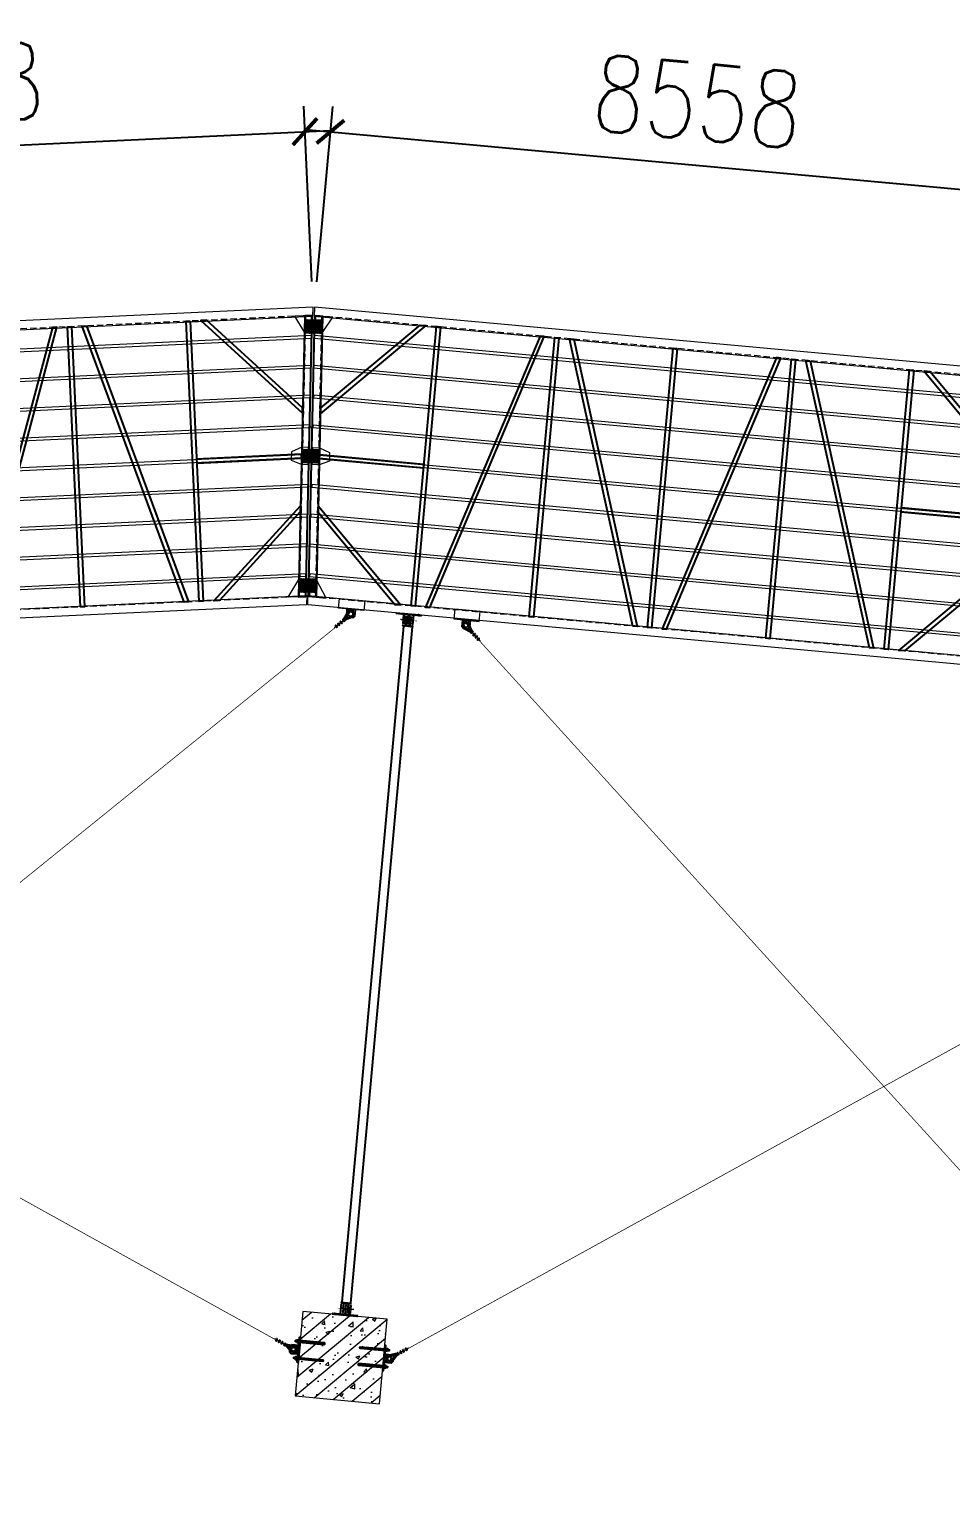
# Model space of a CAD drawing. Header units: millimetres. Extents: x 11827 to 862553, y 15071 to 134256.
# Drawn here: x 428261 to 439118, y 72398 to 89763 of the extents above; entities that cross this region are included whole.
import ezdxf

# ---------------------------------------------------------------- set-up
doc = ezdxf.new("R2010")
doc.units = ezdxf.units.MM
for name, pattern in [('CENTER', [2, 1.25, -0.25, 0.25, -0.25]), ('DASHDOT2', [12.7, 6.35, -3.175, 0, -3.175]), ('DASHED2', [9.525, 6.35, -3.175]), ('HIDDEN', [0.375, 0.25, -0.125])]:
    doc.linetypes.add(name, pattern=pattern)
for name, color, linetype in [('BS-Annectent', 115, 'Continuous'), ('HR-dimension', 9, 'Continuous'), ('STEEL', 34, 'Continuous'), ('连接端梁', 130, 'Continuous'), ('铝横梁', 220, 'Continuous')]:
    doc.layers.add(name, color=color, linetype=linetype)
for name, color, linetype, lineweight in [('加强板', 140, 'Continuous', 18), ('扣板', 7, 'Continuous', 9), ('文字标注', 220, 'Continuous', 18), ('橡胶块', 30, 'Continuous', 9), ('结构', 52, 'Continuous', 18), ('虚线', 8, 'Continuous', 0), ('铝主梁', 3, 'Continuous', 9), ('铝龙骨', 7, 'Continuous', 9)]:
    doc.layers.add(name, color=color, linetype=linetype, lineweight=lineweight)
doc.styles.add('HZTXT', font='txtw.shx', dxfattribs={"width": 0.8, "bigfont": 'hztxtw.shx'})
doc.dimstyles.new('DIM-300', dxfattribs={"dimscale": 300, "dimtxt": 3, "dimasz": 1, "dimexe": 1, "dimexo": 1, "dimgap": 1, "dimtad": 1, "dimdec": 0, "dimdsep": 46, "dimtxsty": 'HZTXT', "dimblk": 'ARCHTICK', "dimcen": 0, "dimdle": 1, "dimclrd": 9, "dimclre": 9, "dimclrt": 2, "dimadec": 1, "dimazin": 0, "dimtfac": 1, "dimtdec": 0, "dimtix": 1, "dimtmove": 2, "dimatfit": 3, "dimldrblk": 'ARCHTICK', "dimfxl": 10, "dimtolj": 1, "dimtzin": 0, "dimarcsym": 1})
pattern_1 = [(322.3042363, (-182477.9547, -50528.7565), (6.337899573, -0.8851938), [7.9375, -1.5875, 0, -1.5875])]
pattern_2 = [(322.3042363, (-55311.4466, 178520.0052), (6.337899573, -0.8851938), [7.9375, -1.5875, 0, -1.5875])]

# ---------------------------------------------------------------- blocks, each defined once
blk = doc.blocks.new('*U178')
at = {"layer": '结构'}
h = blk.add_hatch(dxfattribs=at)
h.set_pattern_fill('ANSI36', color=252, angle=-82.6958)
h.set_pattern_definition(pattern_1)
h.paths.add_polyline_path([(-129, 51), (-150, 49), (-148, 37), (-127, 39)])
h.paths.add_polyline_path([(109, 82), (-111, 54), (-109, 42), (111, 70)])
h.paths.add_polyline_path([(148, 87), (127, 84), (129, 72), (150, 75)])
h.paths.add_polyline_path([(62, 64), (50, 62), (56, 15), (68, 17)])
h.paths.add_polyline_path([(73, -19), (61, -20), (64, -47), (76, -45)])
h.paths.add_polyline_path([(7, 56), (-5, 55), (1, 8), (13, 10)])
h.paths.add_polyline_path([(17, -26), (5, -27), (9, -54), (21, -53)])
h.paths.add_polyline_path([(-49, 49), (-61, 48), (-55, 1), (-43, 3)])
h.paths.add_polyline_path([(-38, -33), (-50, -34), (-47, -61), (-35, -60)])
h = blk.add_hatch(dxfattribs=at)
h.set_pattern_fill('ANSI36', color=252, angle=-82.6958)
h.set_pattern_definition(pattern_2)
h.paths.add_polyline_path([(39, 13), (36, 40), (24, 39), (27, 12)])
h.paths.add_polyline_path([(49, -64), (44, -22), (32, -24), (37, -66)])
h.paths.add_polyline_path([(77, -73), (76, -61), (-43, -76), (-42, -88)])
h.paths.add_polyline_path([(-5, -71), (-10, -29), (-22, -31), (-16, -72)])
h.paths.add_polyline_path([(-14, 6), (-18, 33), (-30, 32), (-26, 5)])
at = {"layer": '文字标注', "color": 1, "linetype": 'CENTER', "ltscale": 2}
for points in [[(-129, 51), (-111, 54), (-109, 42), (-127, 39)], [(-38, -33), (-50, -34), (-55, 1), (-43, 3)], [(-10, -29), (-22, -31), (-26, 5), (-14, 6)], [(17, -26), (5, -27), (1, 8), (13, 10)], [(44, -22), (32, -24), (27, 12), (39, 13)], [(61, -20), (73, -19), (68, 17), (56, 15)], [(127, 84), (109, 82), (111, 70), (129, 72)]]:
    blk.add_lwpolyline(points, close=True, dxfattribs=at)
for points in [[(-118, 36), (-119, 47), (-120, 57)], [(106, 4), (-84, -21)], [(120, 66), (119, 78), (118, 88)], [(74, 0), (-56, -17)]]:
    blk.add_lwpolyline(points, dxfattribs=at)
at = {"layer": '结构'}
for points in [[(-150, 49), (148, 87), (150, 75), (-148, 37), (-150, 49)], [(-49, 49), (-35, -60), (-47, -61), (-61, 48), (-49, 49)], [(-18, 33), (-5, -71), (-16, -72), (-30, 32), (-18, 33)], [(7, 56), (21, -53), (9, -54), (-5, 55), (7, 56)], [(36, 40), (49, -64), (37, -66), (24, 39), (36, 40)], [(50, 62), (64, -47), (76, -45), (62, 64), (50, 62)]]:
    blk.add_lwpolyline(points, dxfattribs=at)
blk.add_lwpolyline([(-43, -76), (76, -61), (77, -73), (-42, -88)], close=True, dxfattribs=at)
blk = doc.blocks.new('*U179')
at = {"color": 0, "linetype": 'ByBlock', "lineweight": -2, "transparency": 16777216}
blk.add_blockref('*U178', (0, 0), dxfattribs=at)
blk = doc.blocks.new('*U180')
at = {"layer": '结构'}
h = blk.add_hatch(dxfattribs=at)
h.set_pattern_fill('ANSI36', color=252, angle=-82.6958)
h.set_pattern_definition(pattern_1)
h.paths.add_polyline_path([(-129, 51), (-150, 49), (-148, 37), (-127, 39)])
h.paths.add_polyline_path([(109, 82), (-111, 54), (-109, 42), (111, 70)])
h.paths.add_polyline_path([(148, 87), (127, 84), (129, 72), (150, 75)])
h.paths.add_polyline_path([(62, 64), (50, 62), (56, 15), (68, 17)])
h.paths.add_polyline_path([(73, -19), (61, -20), (64, -47), (76, -45)])
h.paths.add_polyline_path([(7, 56), (-5, 55), (1, 8), (13, 10)])
h.paths.add_polyline_path([(17, -26), (5, -27), (9, -54), (21, -53)])
h.paths.add_polyline_path([(-49, 49), (-61, 48), (-55, 1), (-43, 3)])
h.paths.add_polyline_path([(-38, -33), (-50, -34), (-47, -61), (-35, -60)])
h = blk.add_hatch(dxfattribs=at)
h.set_pattern_fill('ANSI36', color=252, angle=-82.6958)
h.set_pattern_definition(pattern_2)
h.paths.add_polyline_path([(39, 13), (36, 40), (24, 39), (27, 12)])
h.paths.add_polyline_path([(49, -64), (44, -22), (32, -24), (37, -66)])
h.paths.add_polyline_path([(77, -73), (76, -61), (-43, -76), (-42, -88)])
h.paths.add_polyline_path([(-5, -71), (-10, -29), (-22, -31), (-16, -72)])
h.paths.add_polyline_path([(-14, 6), (-18, 33), (-30, 32), (-26, 5)])
at = {"layer": '文字标注', "color": 1, "linetype": 'CENTER', "ltscale": 2}
for points in [[(-129, 51), (-111, 54), (-109, 42), (-127, 39)], [(-38, -33), (-50, -34), (-55, 1), (-43, 3)], [(-10, -29), (-22, -31), (-26, 5), (-14, 6)], [(17, -26), (5, -27), (1, 8), (13, 10)], [(44, -22), (32, -24), (27, 12), (39, 13)], [(61, -20), (73, -19), (68, 17), (56, 15)], [(127, 84), (109, 82), (111, 70), (129, 72)]]:
    blk.add_lwpolyline(points, close=True, dxfattribs=at)
for points in [[(-118, 36), (-119, 47), (-120, 57)], [(106, 4), (-84, -21)], [(120, 66), (119, 78), (118, 88)], [(74, 0), (-56, -17)]]:
    blk.add_lwpolyline(points, dxfattribs=at)
at = {"layer": '结构'}
for points in [[(-150, 49), (148, 87), (150, 75), (-148, 37), (-150, 49)], [(-49, 49), (-35, -60), (-47, -61), (-61, 48), (-49, 49)], [(-18, 33), (-5, -71), (-16, -72), (-30, 32), (-18, 33)], [(7, 56), (21, -53), (9, -54), (-5, 55), (7, 56)], [(36, 40), (49, -64), (37, -66), (24, 39), (36, 40)], [(50, 62), (64, -47), (76, -45), (62, 64), (50, 62)]]:
    blk.add_lwpolyline(points, dxfattribs=at)
blk.add_lwpolyline([(-43, -76), (76, -61), (77, -73), (-42, -88)], close=True, dxfattribs=at)
blk = doc.blocks.new('*U177')
at = {"color": 0, "linetype": 'ByBlock', "lineweight": -2, "transparency": 16777216}
blk.add_blockref('*U180', (0, 0), dxfattribs=at)
blk = doc.blocks.new('*U157')
for points in [[(-42, 4000), (-42, -4000)], [(58, 4000), (58, -4000)]]:
    blk.add_lwpolyline(points)
at = {"rotation": 352.6957637374326}
blk.add_blockref('*U177', (0, 4082), dxfattribs=at)
at = {"xscale": -1, "rotation": 187.3042362625675}
blk.add_blockref('*U179', (0, -4082), dxfattribs=at)
blk = doc.blocks.new('*U158')
at = {"color": 0, "linetype": 'ByBlock', "lineweight": -2, "transparency": 16777216}
blk.add_blockref('*U157', (0, 0), dxfattribs=at)
blk = doc.blocks.new('*U159')
at = {"layer": '结构'}
h = blk.add_hatch(dxfattribs=at)
h.set_pattern_fill('ANSI31', color=256, scale=50)
h.set_pattern_definition([(45, (-68008.16, -15146.68), (-112.2532, 112.2532), [])])
h.paths.add_polyline_path([(500, 500), (-500, 500), (-500, -500), (500, -500)])
h = blk.add_hatch(dxfattribs=at)
h.set_pattern_fill('AR-CONC', color=256, scale=2.5)
h.set_pattern_definition([(50, (-68008.16, -15146.68), (455.4617, -39.8477), [47.625, -523.875]), (355, (-68008.16, -15146.7), (-88.1086, 477.642), [38.1, -419.1015]), (100.45144, (-67970.2, -15150), (367.353, 437.7944), [40.475, -445.2256]), (46.1842, (-68008.16, -15019.7), (677.6976, -105.106), [71.4375, -785.8125]), (96.6356, (-67951.7, -15028.44), (593.5103, 618.5653), [60.7126, -667.839]), (351.1842, (-68008.16, -15019.7), (593.51, 618.565), [57.15, -628.649]), (21, (-67944.66, -15051.43), (379.036, -255.663), [47.625, -523.875]), (326, (-67944.66, -15051.43), (154.505, 460.47), [38.1, -419.1]), (71.45144, (-67913.07, -15072.74), (533.541, 204.807), [40.475, -445.2248]), (37.5, (-68008.16, -15146.68), (7.7215, 211.3876), [0, -414.02, 0, -425.45, 0, -420.6875]), (7.5, (-68008.16, -15146.68), (167.04916, 250.45144), [0, -242.57, 0, -404.495, 0, -160.3375]), (327.5, (-68149.76, -15146.68), (338.9765, -14.32186), [0, -158.75, 0, -495.3, 0, -657.225]), (317.5, (-68213.26, -15146.68), (370.323, 63.5662), [0, -206.375, 0, -328.93, 0, -466.725])])
h.paths.add_polyline_path([(500, 500), (-500, 500), (-500, -500), (500, -500)])
blk.add_lwpolyline([(-500, 500), (-500, -500), (500, -500), (500, 500), (-500, 500)], dxfattribs=at)
blk = doc.blocks.new('*U160')
at = {"color": 0, "linetype": 'ByBlock', "lineweight": -2, "transparency": 16777216}
blk.add_blockref('*U159', (0, 0), dxfattribs=at)
blk = doc.blocks.new('A$C0D8A069B')
at = {"layer": '加强板'}
blk.add_lwpolyline([(80, -100), (0, -100), (0, 100), (80, 100), (200, 45), (200, -55), (80, -100)], dxfattribs=at)
for centre in [(40, 50), (40, -50)]:
    blk.add_circle(centre, 9, dxfattribs=at)
blk = doc.blocks.new('yhhtre')
at = {"layer": '加强板', "color": 5}
for points in [[(742899, 98057), (743099, 98057), (742992, 97863), (742912, 97857)], [(751408, 98057), (751208, 98057), (751314, 97863), (751394, 97857)], [(743126, 94753), (743326, 94753), (743192, 94958), (743113, 94952)], [(751180, 94753), (750980, 94753), (751114, 94958), (751194, 94952)]]:
    blk.add_lwpolyline(points, close=True, dxfattribs=at)
for centre in [(742944, 97980), (751363, 97980), (742951, 97880), (751356, 97880), (743154, 94935), (743161, 94835), (751146, 94835), (751153, 94935)]:
    blk.add_circle(centre, 9, dxfattribs=at)
at = {"layer": '虚线', "color": 1, "linetype": 'HIDDEN', "ltscale": 300}
for p, q in [((751426, 98057), (742881, 98057)), ((742969, 98057), (743196, 94753)), ((751338, 98057), (751110, 94753)), ((751198, 94753), (743109, 94753))]:
    blk.add_line(p, q, dxfattribs=at)
at = {"layer": '连接端梁'}
for points in [[(743116, 94753), (742889, 98057), (742979, 98057), (743206, 94753)], [(751190, 94753), (751418, 98057), (751328, 98057), (751100, 94753)]]:
    blk.add_lwpolyline(points, close=True, dxfattribs=at)
at = {"layer": '铝主梁', "color": 3}
for points in [[(742882, 98047), (751425, 98047), (751432, 98155), (742874, 98155)], [(742882, 98047), (751425, 98047), (751432, 98155), (742874, 98155)], [(742874, 98155), (742882, 98047)]]:
    blk.add_lwpolyline(points, dxfattribs=at)
blk.add_lwpolyline([(751191, 94655), (743115, 94655), (743108, 94763), (751199, 94763)], close=True, dxfattribs=at)
at = {"layer": '铝横梁', "color": 243}
for points in [[(743053, 96974), (744136, 98057), (744204, 98057), (743058, 96910)], [(744377, 98057), (744377, 94753), (744329, 94753), (744329, 98057)], [(745554, 98057), (744502, 94753), (744553, 94753), (745604, 98057)], [(745777, 98057), (745777, 94753), (745729, 94753), (745729, 98057)], [(745953, 98057), (747004, 94753), (746954, 94753), (745902, 98057)], [(747177, 98057), (747177, 94753), (747129, 94753), (747129, 98057)], [(748354, 98057), (747302, 94753), (747353, 94753), (748404, 98057)], [(748577, 98057), (748577, 94753), (748529, 94753), (748529, 98057)], [(748753, 98057), (749804, 94753), (749754, 94753), (748702, 98057)], [(749977, 98057), (749977, 94753), (749929, 94753), (749929, 98057)], [(751253, 96974), (750170, 98057), (750102, 98057), (751249, 96910)], [(743138, 95751), (744136, 94753), (744204, 94753), (743133, 95824)], [(751169, 95751), (750170, 94753), (750102, 94753), (751174, 95824)]]:
    blk.add_lwpolyline(points, close=True, dxfattribs=at)
at = {"layer": '铝横梁', "color": 243, "elevation": 0}
for points in [[(743091, 96429), (744329, 96429), (744329, 96381), (743094, 96381)], [(751216, 96429), (749977, 96429), (749977, 96381), (751212, 96381)]]:
    blk.add_lwpolyline(points, close=True, dxfattribs=at)
at = {"layer": '铝龙骨', "color": 0}
for points in [[(751404, 97790), (751404, 97820), (742906, 97820), (742906, 97790)], [(751374, 97440), (751374, 97470), (742931, 97470), (742931, 97440)], [(751354, 97090), (751354, 97120), (742961, 97120), (742961, 97090)], [(751334, 96740), (751334, 96770), (742986, 96770), (742986, 96740)], [(751304, 96390), (751304, 96420), (743006, 96420), (743006, 96390)], [(751284, 96040), (751284, 96070), (743036, 96070), (743036, 96040)], [(751254, 95690), (751254, 95720), (743056, 95720), (743056, 95690)], [(751234, 95340), (751234, 95370), (743076, 95370), (743076, 95340)], [(751209, 94990), (751209, 95020), (743106, 95020), (743106, 94990)]]:
    blk.add_lwpolyline(points, close=True, dxfattribs=at)
at = {"rotation": 3.941284033268664}
blk.add_blockref('A$C0D8A069B', (743012, 96405), dxfattribs=at)
at = {"xscale": -1, "rotation": 356.0587159667313}
blk.add_blockref('A$C0D8A069B', (751294, 96405), dxfattribs=at)
blk = doc.blocks.new('橡胶块')
h = blk.add_hatch()
h.set_pattern_fill('ANSI36', color=2, scale=2)
h.paths.add_polyline_path([(0, 70, 0.414213562), (-10, 80), (-180, 80, 0.414213562), (-190, 70), (-190, -70, 0.414213562), (-180, -80), (-10, -80, 0.414213562), (0, -70)])
h.paths.add_polyline_path([(-166.93, 50, -1), (-153.07, 50, -1)], flags=16)
h.paths.add_polyline_path([(-153.07, -50, -1), (-166.93, -50, -1)], flags=16)
h.paths.add_polyline_path([(-36.93, 50, -1), (-23.07, 50, -1)], flags=16)
h.paths.add_polyline_path([(-23.07, -50, -1), (-36.93, -50, -1)], flags=16)
at = {"layer": '橡胶块', "color": 1, "linetype": 'CENTER', "ltscale": 0.36}
for p, q in [((-167.623, 50), (-152.377, 50)), ((-160, 42.377), (-160, 57.623)), ((-22.377, 50), (-37.623, 50)), ((-30, 42.377), (-30, 57.623)), ((-167.623, -50), (-152.377, -50)), ((-160, -42.377), (-160, -57.623)), ((-22.377, -50), (-37.623, -50)), ((-30, -42.377), (-30, -57.623))]:
    blk.add_line(p, q, dxfattribs=at)
at = {"layer": '橡胶块', "color": 2}
blk.add_lwpolyline([(0, 70), (0, -70, -0.414213562), (-10, -80), (-180, -80, -0.414213562), (-190, -70), (-190, 70, -0.414213562), (-180, 80), (-10, 80, -0.414213562)], format="xyb", close=True, dxfattribs=at)
at = {"layer": '橡胶块', "color": 5}
for centre in [(-160, 50), (-30, 50), (-160, -50), (-30, -50)]:
    blk.add_circle(centre, 6.93, dxfattribs=at)
blk = doc.blocks.new('_ArchTick')
at = {"color": 0, "linetype": 'ByBlock', "lineweight": 100, "const_width": 0.15}
blk.add_lwpolyline([(-0.5, -0.5), (0.5, 0.5)], dxfattribs=at)
blk = doc.blocks.new('*D510')
at = {"color": 9, "lineweight": -2, "transparency": 16777216}
for p, q in [((431591, 86792), (431495, 88858)), ((422661, 88148), (431809, 88573)), ((423043, 86395), (422947, 88461))]:
    blk.add_line(p, q, dxfattribs=at)
at = {"layer": 'Defpoints', "color": 0, "transparency": 16777216}
for p in [(431509, 88559), (431605, 86493, 29521), (423056, 86096, 29521)]:
    blk.add_point(p, dxfattribs=at)
at = {"color": 9, "lineweight": -2, "transparency": 16777216, "xscale": 300, "yscale": 300, "zscale": 300}
for p, rotation in [((431509, 88559), 2.658468576706061), ((422960, 88162), 182.658468576706)]:
    blk.add_blockref('_ArchTick', p, dxfattribs=dict(at, rotation=rotation))
at = {"color": 2, "transparency": 16777216, "insert": (427200, 89109), "char_height": 900, "attachment_point": 5, "rotation": 2.6585, "style": 'HZTXT'}
blk.add_mtext('\\A1;8558', dxfattribs=at)
blk = doc.blocks.new('*D511')
at = {"color": 9, "lineweight": -2, "transparency": 16777216}
for p, q in [((431647, 86791), (431836, 88856)), ((431510, 88584), (440630, 87751)), ((440170, 86012), (440358, 88077))]:
    blk.add_line(p, q, dxfattribs=at)
at = {"layer": 'Defpoints', "color": 0, "transparency": 16777216}
for p in [(440331, 87778), (431620, 86492, 29521), (440143, 85714, 29521)]:
    blk.add_point(p, dxfattribs=at)
at = {"color": 9, "lineweight": -2, "transparency": 16777216, "xscale": 300, "yscale": 300, "zscale": 300}
for p, rotation in [((431809, 88557), 174.7794941459097), ((440331, 87778), 354.7794941459097)]:
    blk.add_blockref('_ArchTick', p, dxfattribs=dict(at, rotation=rotation))
at = {"color": 2, "transparency": 16777216, "insert": (436138, 88914), "char_height": 900, "attachment_point": 5, "rotation": 354.7795, "style": 'HZTXT'}
blk.add_mtext('\\A1;8558', dxfattribs=at)
blk = doc.blocks.new('A$C97f6d51a')
at = {"color": 1, "linetype": 'DASHDOT2'}
blk.add_line((0, 313), (0, -47), dxfattribs=at)
at = {"layer": 'BS-Annectent'}
for p, q in [((-9, 282), (-9, 282)), ((-9, 281), (-9, 282)), ((-9, 282), (-9, 282)), ((-9, 279), (-8, 279)), ((-8, 278), (-9, 279)), ((-9, 279), (-8, 278)), ((-9, 275), (-7, 276)), ((-6, 274), (-9, 275)), ((-9, 275), (-7, 275)), ((-9, 272), (-6, 274)), ((-6, 270), (-9, 272)), ((-9, 272), (-4, 272)), ((-9, 269), (9, 268)), ((-9, 266), (9, 265)), ((-9, 263), (9, 262)), ((-9, 260), (9, 258)), ((-9, 257), (9, 255)), ((-9, 253), (9, 252)), ((-9, 250), (9, 249)), ((-9, 247), (9, 246)), ((-9, 244), (9, 243)), ((-9, 241), (9, 240)), ((-9, 238), (9, 236)), ((-9, 235), (9, 233)), ((-9, 231), (9, 230)), ((-9, 228), (9, 227)), ((-9, 225), (9, 224)), ((-9, 222), (9, 221)), ((-9, 219), (9, 218)), ((-9, 216), (9, 215)), ((-9, 213), (9, 211)), ((-9, 209), (9, 208)), ((-9, 206), (9, 205)), ((-9, 203), (9, 202)), ((-9, 200), (9, 199)), ((-9, 197), (9, 196)), ((-9, 194), (9, 193)), ((-9, 191), (9, 189)), ((-9, 188), (9, 186)), ((-9, 184), (9, 183)), ((-9, 181), (9, 180)), ((-9, 178), (9, 177)), ((-9, 175), (9, 174)), ((-6, 274), (-6, 274)), ((-6, 274), (-6, 274)), ((-6, 274), (-6, 274)), ((-6, 274), (-6, 274)), ((-6, 274), (-6, 274)), ((6, 270), (-6, 270)), ((4, 271), (9, 271)), ((6, 273), (5, 273)), ((6, 273), (5, 273)), ((6, 273), (9, 274)), ((6, 274), (9, 274)), ((9, 271), (6, 273)), ((6, 270), (9, 271)), ((7, 276), (9, 277)), ((9, 274), (7, 275)), ((9, 277), (8, 278)), ((8, 277), (9, 277)), ((9, 280), (9, 281)), ((9, 280), (9, 280)), ((9, 280), (9, 280)), ((-10, 6), (9, 4)), ((-10, 2), (-6, 4)), ((-6, 1), (-10, 2)), ((-10, 2), (9, 1)), ((-9, 172), (9, 171)), ((-9, 169), (9, 167)), ((-9, 166), (9, 164)), ((-9, 162), (9, 161)), ((-9, 159), (9, 158)), ((-9, 156), (9, 155)), ((-9, 153), (9, 152)), ((-9, 150), (9, 149)), ((-9, 147), (9, 146)), ((-9, 144), (9, 142)), ((-9, 140), (9, 139)), ((-9, 137), (9, 136)), ((-9, 134), (9, 133)), ((-9, 131), (9, 130)), ((-9, 128), (9, 127)), ((-9, 125), (9, 124)), ((-9, 122), (9, 120)), ((-9, 119), (9, 117)), ((-9, 115), (9, 114)), ((-9, 112), (9, 111)), ((-9, 109), (9, 108)), ((-9, 106), (9, 105)), ((-9, 103), (9, 102)), ((-9, 100), (9, 98)), ((-9, 97), (9, 95)), ((-9, 93), (9, 92)), ((-9, 90), (9, 89)), ((-9, 87), (9, 86)), ((-9, 84), (9, 83)), ((-9, 81), (9, 80)), ((-9, 78), (9, 76)), ((-9, 75), (9, 73)), ((-9, 71), (9, 70)), ((-9, 68), (9, 67)), ((-9, 65), (9, 64)), ((-9, 62), (9, 61)), ((-9, 59), (9, 58)), ((-9, 56), (9, 55)), ((-9, 53), (9, 51)), ((-9, 49), (9, 48)), ((-9, 46), (9, 45)), ((-9, 43), (9, 42)), ((-9, 40), (9, 39)), ((-9, 37), (9, 36)), ((-9, 34), (9, 33)), ((-9, 31), (9, 29)), ((-9, 28), (9, 26)), ((-9, 24), (9, 23)), ((-9, 21), (9, 20)), ((-9, 18), (9, 17)), ((-9, 15), (9, 14)), ((-9, 12), (9, 11)), ((-9, 9), (9, 7)), ((-8, 0), (-6, 1)), ((6, 147), (-6, 148)), ((6, 116), (-6, 117)), ((6, 3), (-6, 4)), ((2, 0), (-6, 1)), ((6, 147), (9, 149)), ((9, 1), (6, 3)), ((7, 0), (9, 1)), ((-16, -24), (-16, -11)), ((12, -9), (-12, -9)), ((12, -27), (-12, -27)), ((-9, -29), (-6, -28)), ((-6, -31), (-9, -29)), ((9, -30), (-9, -29)), ((-9, -32), (-6, -31)), ((-6, -34), (-9, -32)), ((9, -33), (-9, -32)), ((-9, -35), (-6, -34)), ((-6, -37), (-9, -35)), ((9, -37), (-9, -35)), ((-9, -38), (-6, -37)), ((-6, -40), (-9, -38)), ((9, -40), (-9, -38)), ((-8, -24), (-8, -11)), ((-6, -28), (-8, -27)), ((-7, -40), (-7, -43)), ((6, -29), (-6, -28)), ((6, -29), (-6, -28)), ((6, -32), (-6, -31)), ((6, -32), (-6, -31)), ((6, -35), (-6, -34)), ((6, -38), (-6, -37)), ((6, -38), (-6, -37)), ((6, -41), (-6, -40)), ((-5, -44), (5, -44)), ((-4, -40), (-4, -43)), ((-2, -9), (0, -4)), ((9, -27), (-1, -27)), ((0, -9), (2, -4)), ((4, -41), (4, -43)), ((6, -29), (9, -27)), ((9, -30), (6, -29)), ((6, -32), (9, -30)), ((9, -33), (6, -32)), ((6, -35), (9, -33)), ((9, -37), (6, -35)), ((6, -38), (9, -37)), ((9, -40), (6, -38)), ((6, -41), (9, -40)), ((7, -41), (7, -43)), ((8, -24), (8, -11)), ((9, -27), (8, -27)), ((16, -24), (16, -11))]:
    blk.add_line(p, q, dxfattribs=at)
blk.add_lwpolyline([(10, 0), (10, 300), (0, 306), (-10, 300), (-10, 0)], dxfattribs=at)
for points in [[(-19, -4), (-19, 0), (19, 0), (19, -4)], [(-15, -9), (15, -9), (15, -4), (-15, -4)]]:
    blk.add_lwpolyline(points, close=True, dxfattribs=at)
for points in [[(16, -11, 0.612824), (8, -11, 0.305874), (-8, -11, 0.612824), (-16, -11)], [(16, -24, -0.612824), (8, -24, -0.305874), (-8, -24, -0.612824), (-16, -24)], [(-7, -43, 0.516475), (-4, -43, 0.258238), (4, -43, 0.516475), (7, -43)]]:
    blk.add_lwpolyline(points, format="xyb", dxfattribs=at)
blk = doc.blocks.new('A$Ce460a15a')
at = {"layer": 'STEEL', "color": 22}
for points in [[(12, 150), (12, -150), (0, -150), (0, 150)], [(92, -50), (112, -30), (112, 30), (92, 50), (12, 50), (12, -50)], [(52, 35), (12, 35), (12, 25), (52, 25)], [(52, -35), (12, -35), (12, -25), (52, -25)]]:
    blk.add_lwpolyline(points, close=True, dxfattribs=at)
blk.add_circle((67, 0), 25, dxfattribs=at)
at = {"layer": 'HR-dimension', "xscale": -1, "rotation": 90}
blk.add_blockref('A$C97f6d51a', (12, 100), dxfattribs=at)
at = {"layer": 'HR-dimension', "rotation": 90.00000000000001}
blk.add_blockref('A$C97f6d51a', (12, -100), dxfattribs=at)
blk = doc.blocks.new('支座')
at = {"layer": '扣板', "color": 7}
blk.add_line((13512, 4747, 0), (13512, 5047, 0), dxfattribs=at)
at = {"layer": '扣板', "color": 7, "elevation": 0}
for points in [[(13405, 4747), (13405, 5047), (13520, 5047), (13520, 4747)], [(13600, 4947), (13620, 4927), (13620, 4867), (13600, 4847), (13520, 4847), (13520, 4947)], [(13560, 4932), (13520, 4932), (13520, 4922), (13560, 4922)], [(13560, 4862), (13520, 4862), (13520, 4872), (13560, 4872)]]:
    blk.add_lwpolyline(points, close=True, dxfattribs=at)
at = {"layer": '扣板', "color": 7}
blk.add_circle((13575, 4897, 0), 25, dxfattribs=at)
blk = doc.blocks.new('*U1397')
at = {"color": 7, "linetype": 'Continuous', "lineweight": 15}
for p, q in [((-9, 9), (-10, 8)), ((-10, 8), (-10, 1)), ((-10, 1), (-9, 0)), ((-9, 9), (9, 9)), ((-9, 0), (9, 0)), ((-5, 8), (-5, 1)), ((5, 8), (5, 1)), ((10, 8), (9, 9)), ((9, 0), (10, 1)), ((10, 8), (10, 1))]:
    blk.add_line(p, q, dxfattribs=at)
for centre, start, end in [((0, -8), 72.4233, 107.5767), ((0, 17), 252.4233, 287.5767)]:
    blk.add_arc(centre, 17.2, start, end, dxfattribs=at)
for points, knots in [([(-10, 8), (-10, 9), (-9, 9), (-8, 9), (-7, 9), (-6, 9), (-6, 9), (-5, 8)], [0, 0, 0, 0, 0.264534, 0.399289, 0.53507, 0.765405, 1, 1, 1, 1]), ([(-5, 1), (-6, 1), (-6, 0), (-7, 0), (-8, 0), (-9, 0), (-10, 1), (-10, 1)], [0, 0, 0, 0, 0.264534, 0.399289, 0.53507, 0.765405, 1, 1, 1, 1]), ([(5, 8), (6, 9), (6, 9), (7, 9), (8, 9), (9, 9), (10, 9), (10, 8)], [0, 0, 0, 0, 0.264536, 0.399814, 0.535067, 0.765403, 1, 1, 1, 1]), ([(10, 1), (10, 1), (9, 0), (8, 0), (7, 0), (6, 0), (6, 1), (5, 1)], [0, 0, 0, 0, 0.264536, 0.399814, 0.535067, 0.765403, 1, 1, 1, 1])]:
    blk.add_open_spline(points, degree=3, knots=knots, dxfattribs=at)
blk = doc.blocks.new('A$C72EA2C7E')
blk.add_line((-8, -6), (8, -6))
at = {"color": 7, "linetype": 'Continuous', "lineweight": 15}
for p, q in [((-5, -40), (-5, -6)), ((-4, -41), (-5, -40)), ((5, -40), (-5, -40)), ((-4, -41), (5, -41)), ((5, -6), (5, -40)), ((5, -40), (5, -41))]:
    blk.add_line(p, q, dxfattribs=at)
at = {"color": 7, "linetype": 'Continuous', "lineweight": 0}
for p, q in [((-4, -41), (-4, -6)), ((5, -41), (5, -6))]:
    blk.add_line(p, q, dxfattribs=at)
blk.add_arc((0, -8), 8, 17.4862, 162.5138)
at = {"extrusion": (0, 0, -1), "xscale": 0.9999974999999999, "yscale": 0.9999974999999999, "zscale": -0.9999974999999999}
blk.add_blockref('*U1397', (0, -39), dxfattribs=at)

msp = doc.modelspace()

# ---------------------------------------------------------------- hatches: boundary and pattern name
h = msp.add_hatch(color=1)
h.dxf.hatch_style = 1
h.paths.add_polyline_path([(431968.34, 82815.04), (432015.94, 82899.56, -1.40625776), (432065.98, 82839.7), (431978.29, 82803.77)])
h.paths.add_polyline_path([(431999.75, 82824.66), (432000.98, 82821.39), (432063.16, 82846.87, 1.40625776), (432022.59, 82895.69), (431988.63, 82835.37), (431983.04, 82817.81)], flags=16)
h = msp.add_hatch()
h.set_pattern_fill('ANSI38', color=253, scale=0.7, angle=-143.514615)
h.set_pattern_definition([(261.4853852, (618085.2507, -245842.898), (2.19800389, -0.329067087), []), (351.4853852, (618085.2507, -245842.898), (4.725074868, 1.539869717), [5.55625, -3.33375])])
h.paths.add_polyline_path([(431994.58, 82832.25), (431988.63, 82835.37), (432021.6, 82893.92, -1.45211122), (432063.16, 82846.87), (432000.98, 82821.39), (431999.75, 82824.66), (431998.62, 82827.68), (432060.8, 82853.16, 1.45211122), (432027.55, 82890.8)])
h = msp.add_hatch(color=1)
h.dxf.hatch_style = 1
h.paths.add_polyline_path([(433479.64, 82675.04), (433439.25, 82760.76, 1.44752794), (433384.05, 82706.71), (433468.9, 82664.52)])
h.paths.add_polyline_path([(433464.91, 82680.03), (433464.22, 82679.35), (433449.01, 82686.92), (433447.55, 82683.74), (433387.38, 82713.66, -1.45211122), (433432.24, 82757.58), (433460.88, 82696.79), (433457.67, 82695.39)], flags=16)
h = msp.add_hatch()
h.set_pattern_fill('ANSI38', color=253, scale=0.7, angle=-230.571891)
h.set_pattern_definition([(174.4281087, (133395.4635, -140546.2015), (-0.215792838, -2.211999028), []), (264.4281087, (133395.4635, -140546.2015), (1.780413353, -4.639790894), [5.55625, -3.33375])])
h.paths.add_polyline_path([(433454.72, 82694.11), (433460.88, 82696.79), (433432.24, 82757.58, 1.45211122), (433387.38, 82713.66), (433447.55, 82683.74), (433449.01, 82686.92), (433450.36, 82689.84), (433390.19, 82719.76, -1.45211122), (433426.08, 82754.9)])
h = msp.add_hatch(color=1)
h.dxf.hatch_style = 1
h.paths.add_polyline_path([(431284.89, 74273.34), (431381.03, 74260.38, -1.40625776), (431343.92, 74191.75), (431278.1, 74259.92)])
h.paths.add_polyline_path([(431305.45, 74247.72), (431302.86, 74245.36), (431349.53, 74197.02, 1.40625776), (431379.89, 74252.77), (431311.29, 74262.01), (431292.91, 74260.71)], flags=16)
h = msp.add_hatch()
h.set_pattern_fill('ANSI38', color=253, scale=0.7, angle=-211.805965)
h.set_pattern_definition([(193.19403514, (194778.6775, -220209.8587), (0.507284543, -2.163831935), []), (283.19403514, (194778.6775, -220209.8587), (3.17840102, -3.820379327), [5.55625, -3.33375])])
h.paths.add_polyline_path([(431310.59, 74255.33), (431311.29, 74262.01), (431377.88, 74253.04, -1.45211122), (431349.53, 74197.02), (431302.86, 74245.36), (431305.45, 74247.72), (431307.83, 74249.88), (431354.51, 74201.54, 1.45211122), (431377.18, 74246.35)])
h = msp.add_hatch(color=1)
h.dxf.hatch_style = 1
h.paths.add_polyline_path([(432593.06, 74164.96), (432500.46, 74144.81, 1.44752794), (432540.76, 74078.9), (432600.9, 74152.13)])
h.paths.add_polyline_path([(432584.89, 74151.72), (432585.39, 74150.9), (432574.62, 74137.77), (432577.39, 74135.63), (432534.74, 74083.7, -1.45211122), (432501.99, 74137.26), (432567.65, 74151.55), (432568.29, 74148.11)], flags=16)
h = msp.add_hatch()
h.set_pattern_fill('ANSI38', color=253, scale=0.7, angle=-153.523189)
h.set_pattern_definition([(251.4768111, (582880.0663, -268314.3114), (2.107363737, -0.706062555), []), (341.4768111, (582880.0663, -268314.3114), (4.920790028, 0.695238626), [5.55625, -3.33375])])
h.paths.add_polyline_path([(432568.88, 74144.94), (432567.65, 74151.55), (432501.99, 74137.26, 1.45211122), (432534.74, 74083.7), (432577.39, 74135.63), (432574.62, 74137.77), (432572.07, 74139.74), (432529.42, 74087.81, -1.45211122), (432503.22, 74130.66)])

# ---------------------------------------------------------------- linework, layer by layer
at = {"color": 1, "linetype": 'DASHED2'}
for p, q in [((432082.97, 82892.49, 29521), (432069.06, 82908.23, 29521)), ((433367.7, 82759.99, 29521), (433380.71, 82772.72, 29521)), ((431399.24, 74195.49, 29521), (431408.73, 74214.23, 29521)), ((432485.18, 74074.9), (432475.69, 74090.43))]:
    msp.add_line(p, q, dxfattribs=at)
for p, q in [((433467.1, 82670.1, 29521), (433476.36, 82672.14, 29521)), ((432595.06, 74151.63), (432595.15, 74161.11))]:
    msp.add_line(p, q)
at = {"color": 1, "elevation": 29521}
for points in [[(431968.34, 82815.04), (432014.84, 82897.61, -1.44752794), (432065.98, 82839.7), (431978.29, 82803.77)], [(431999.75, 82824.66), (431984.03, 82818.22), (431983.4, 82818.95), (431991.73, 82833.75), (431988.63, 82835.37), (432021.6, 82893.92, -1.45211122), (432063.16, 82846.87), (432000.98, 82821.39)], [(433479.64, 82675.04), (433439.25, 82760.76, 1.44752794), (433384.05, 82706.71), (433468.9, 82664.52)], [(433449.01, 82686.92), (433464.22, 82679.35), (433464.91, 82680.03), (433457.67, 82695.39), (433460.88, 82696.79), (433432.24, 82757.58, 1.45211122), (433387.38, 82713.66), (433447.55, 82683.74)], [(431284.89, 74273.34), (431378.8, 74260.68, -1.44752794), (431343.92, 74191.75), (431278.1, 74259.92)], [(431305.45, 74247.72), (431293.66, 74259.94), (431294.09, 74260.8), (431310.92, 74258.53), (431311.29, 74262.01), (431377.88, 74253.04, -1.45211122), (431349.53, 74197.02), (431302.86, 74245.36)]]:
    msp.add_lwpolyline(points, format="xyb", close=True, dxfattribs=at)
at = {"elevation": 29521}
for points in [[(431971.4, 82811.91), (432018.52, 82895.6, -1.44984864), (432064.44, 82843.61), (431980.49, 82809.21)], [(431988.63, 82835.37), (432021.6, 82893.92, -1.45211122), (432063.16, 82846.87), (432000.98, 82821.39)], [(431988.63, 82835.37), (432021.6, 82893.92, -1.45211122), (432063.16, 82846.87), (432000.98, 82821.39)], [(433476.36, 82672.14), (433435.43, 82759.02, 1.44984864), (433385.87, 82710.5), (433467.1, 82670.1)], [(433460.88, 82696.79), (433432.24, 82757.58, 1.45211122), (433387.38, 82713.66), (433447.55, 82683.74)], [(433460.88, 82696.79), (433432.24, 82757.58, 1.45211122), (433387.38, 82713.66), (433447.55, 82683.74)], [(431283.11, 74269.34), (431378.3, 74256.51, -1.44984864), (431346.98, 74194.63), (431283.97, 74259.89)], [(431311.29, 74262.01), (431377.88, 74253.04, -1.45211122), (431349.53, 74197.02), (431302.86, 74245.36)], [(431311.29, 74262.01), (431377.88, 74253.04, -1.45211122), (431349.53, 74197.02), (431302.86, 74245.36)]]:
    msp.add_lwpolyline(points, format="xyb", dxfattribs=at)
for points in [[(431998.62, 82827.68), (432060.8, 82853.16, 1.45211122), (432027.55, 82890.8), (431994.58, 82832.25), (431988.63, 82835.37), (432021.6, 82893.92, -1.45211122), (432063.16, 82846.87), (432000.98, 82821.39)], [(433450.36, 82689.84), (433390.19, 82719.76, -1.45211122), (433426.08, 82754.9), (433454.72, 82694.11), (433460.88, 82696.79), (433432.24, 82757.58, 1.45211122), (433387.38, 82713.66), (433447.55, 82683.74)], [(431307.83, 74249.88), (431354.51, 74201.54, 1.45211122), (431377.18, 74246.35), (431310.59, 74255.33), (431311.29, 74262.01), (431377.88, 74253.04, -1.45211122), (431349.53, 74197.02), (431302.86, 74245.36)]]:
    msp.add_lwpolyline(points, format="xyb", close=True, dxfattribs=at)
at = {"color": 252, "elevation": 29521}
for points in [[(431998.62, 82827.68), (432060.8, 82853.16, 1.45211122), (432027.55, 82890.8), (431994.58, 82832.25), (431988.63, 82835.37), (432021.6, 82893.92, -1.45211122), (432063.16, 82846.87), (432000.98, 82821.39)], [(433450.36, 82689.84), (433390.19, 82719.76, -1.45211122), (433426.08, 82754.9), (433454.72, 82694.11), (433460.88, 82696.79), (433432.24, 82757.58, 1.45211122), (433387.38, 82713.66), (433447.55, 82683.74)], [(431307.83, 74249.88), (431354.51, 74201.54, 1.45211122), (431377.18, 74246.35), (431310.59, 74255.33), (431311.29, 74262.01), (431377.88, 74253.04, -1.45211122), (431349.53, 74197.02), (431302.86, 74245.36)]]:
    msp.add_lwpolyline(points, format="xyb", close=True, dxfattribs=at)
at = {"color": 1, "const_width": 8.4, "elevation": 29521}
for points in [[(419961.54, 73094.05), (431988.72, 82816.47)], [(431982.87, 82822.04), (431851.14, 82716.16)], [(433465.9, 82671.33), (442789.31, 72401.98)], [(433470.92, 82677.7), (433578.45, 82558.21)], [(418212.24, 81507.48), (431293.76, 74254.94)], [(431296.77, 74262.43), (431149.67, 74345.66)]]:
    msp.add_lwpolyline(points, dxfattribs=at)
at = {"color": 1, "const_width": 8.4}
for points in [[(432593.59, 74150.73), (444841.16, 80894.93)], [(432588.51, 74157.05), (432729.06, 74235.07)]]:
    msp.add_lwpolyline(points, dxfattribs=at)
at = {"color": 1}
for points in [[(432593.06, 74164.96), (432500.46, 74144.81, 1.44752794), (432540.76, 74078.9), (432600.9, 74152.13)], [(432574.62, 74137.77), (432585.39, 74150.9), (432584.89, 74151.72), (432568.29, 74148.11), (432567.65, 74151.55), (432501.99, 74137.26, 1.45211122), (432534.74, 74083.7), (432577.39, 74135.63)]]:
    msp.add_lwpolyline(points, format="xyb", close=True, dxfattribs=at)
for points in [[(432595.15, 74161.11), (432501.3, 74140.69, 1.44984864), (432537.48, 74081.52), (432595.06, 74151.63)], [(432567.65, 74151.55), (432501.99, 74137.26, 1.45211122), (432534.74, 74083.7), (432577.39, 74135.63)], [(432567.65, 74151.55), (432501.99, 74137.26, 1.45211122), (432534.74, 74083.7), (432577.39, 74135.63)]]:
    msp.add_lwpolyline(points, format="xyb")
msp.add_lwpolyline([(432572.07, 74139.74), (432529.42, 74087.81, -1.45211122), (432503.22, 74130.66), (432568.88, 74144.94), (432567.65, 74151.55), (432501.99, 74137.26, 1.45211122), (432534.74, 74083.7), (432577.39, 74135.63)], format="xyb", close=True)
at = {"color": 252}
msp.add_lwpolyline([(432572.07, 74139.74), (432529.42, 74087.81, -1.45211122), (432503.22, 74130.66), (432568.88, 74144.94), (432567.65, 74151.55), (432501.99, 74137.26, 1.45211122), (432534.74, 74083.7), (432577.39, 74135.63)], format="xyb", close=True, dxfattribs=at)

# ---------------------------------------------------------------- block references
for name, p, rotation in [('yhhtre', (-314465.75, -46409.67, 29521), 2.658468576705678), ('yhhtre', (-317103.8, 56338.12, 29521), 354.7794941459093), ('支座', (428407.03, 96840.49, 29521), 264.7796914300135), ('*U158', (432349.6, 78747.92, 29521), 354.7901076284724), ('*U160', (431935.26, 74117.41, 29521), 354.7901076284746)]:
    msp.add_blockref(name, p, dxfattribs=dict(rotation=rotation))
at = {"xscale": -1, "rotation": 84.54385701156721}
msp.add_blockref('支座', (439572.91, 95797.15, 29521), dxfattribs=at)
for p, xscale, yscale, zscale, rotation in [((431869.67, 82741.68, 29521), 0.7, 0.7, 0.7, 39.01030843071359), ((431898.69, 82765.2, 29521), 0.7, 0.7, 0.7, 39.01030843071359), ((431926.74, 82787.92, 29521), 0.7, 0.7, 0.7, 39.01030843071359), ((431955.67, 82811.35, 29521), 0.7, 0.7, 0.7, 39.01030843071359), ((433488.41, 82670.86, 29521), 0.7, 0.7, 0.7, 311.9530319572202), ((433513.39, 82643.07, 29521), 0.7, 0.7, 0.7, 311.9530319572202), ((433537.51, 82616.23, 29521), 0.7, 0.7, 0.7, 311.9530319572202), ((433562.41, 82588.54, 29521), 0.7, 0.7, 0.7, 311.9530319572202), ((431180.24, 74337.88, 29521), 0.7, 0.7, 0.7, 330.7189583982613), ((431212.82, 74319.61, 29521), 0.7, 0.7, 0.7, 330.7189583982613), ((431244.3, 74301.96, 29521), 0.7, 0.7, 0.7, 330.7189583982613), ((431276.78, 74283.75, 29521), 0.7, 0.7, 0.7, 330.7189583982613), ((432599.1, 74172.57), 0.6999999999999998, 0.6999999999999998, 0.6999999999999998, 29.00173434146492), ((432631.77, 74190.68), 0.6999999999999998, 0.6999999999999998, 0.6999999999999998, 29.00173434146492), ((432663.34, 74208.18), 0.6999999999999998, 0.6999999999999998, 0.6999999999999998, 29.00173434146492), ((432695.9, 74226.23), 0.6999999999999998, 0.6999999999999998, 0.6999999999999998, 29.00173434146492)]:
    msp.add_blockref('A$C72EA2C7E', p, dxfattribs=dict(xscale=xscale, yscale=yscale, zscale=zscale, rotation=rotation))
at = {"layer": 'HR-dimension', "rotation": 174.7901076284804}
msp.add_blockref('A$Ce460a15a', (431441.45, 74208.05, 29521), dxfattribs=at)
at = {"layer": 'HR-dimension', "xscale": -1, "rotation": 174.790107628474}
msp.add_blockref('A$Ce460a15a', (432436.63, 74109.7, 29521), dxfattribs=at)
at = {"layer": '橡胶块', "rotation": 358.7171845434506}
for p in [(431702.46, 86260.86, 29521), (431668.4, 84735.33, 29521), (431634.24, 83209.79, 29521)]:
    msp.add_blockref('橡胶块', p, dxfattribs=at)

# ---------------------------------------------------------------- dimensions: what is measured, and where the dimension line sits
for p1, p2, distance, picture, middle in [((423056.43, 86095.6, 29521), (431605.22, 86492.54, 29521), 2068.35, '*D510', (427200.1, 89109.38)), ((431620.01, 86492.2, 29521), (440142.51, 85713.52, 29521), 2073.16, '*D511', (436138.14, 88914.31))]:
    dim = msp.add_aligned_dim(p1=p1, p2=p2, distance=distance, dimstyle='DIM-300')
    dim.commit()
    dim.dimension.update_dxf_attribs({"geometry": picture, "text_midpoint": middle})

doc.saveas('drawing.dxf')
